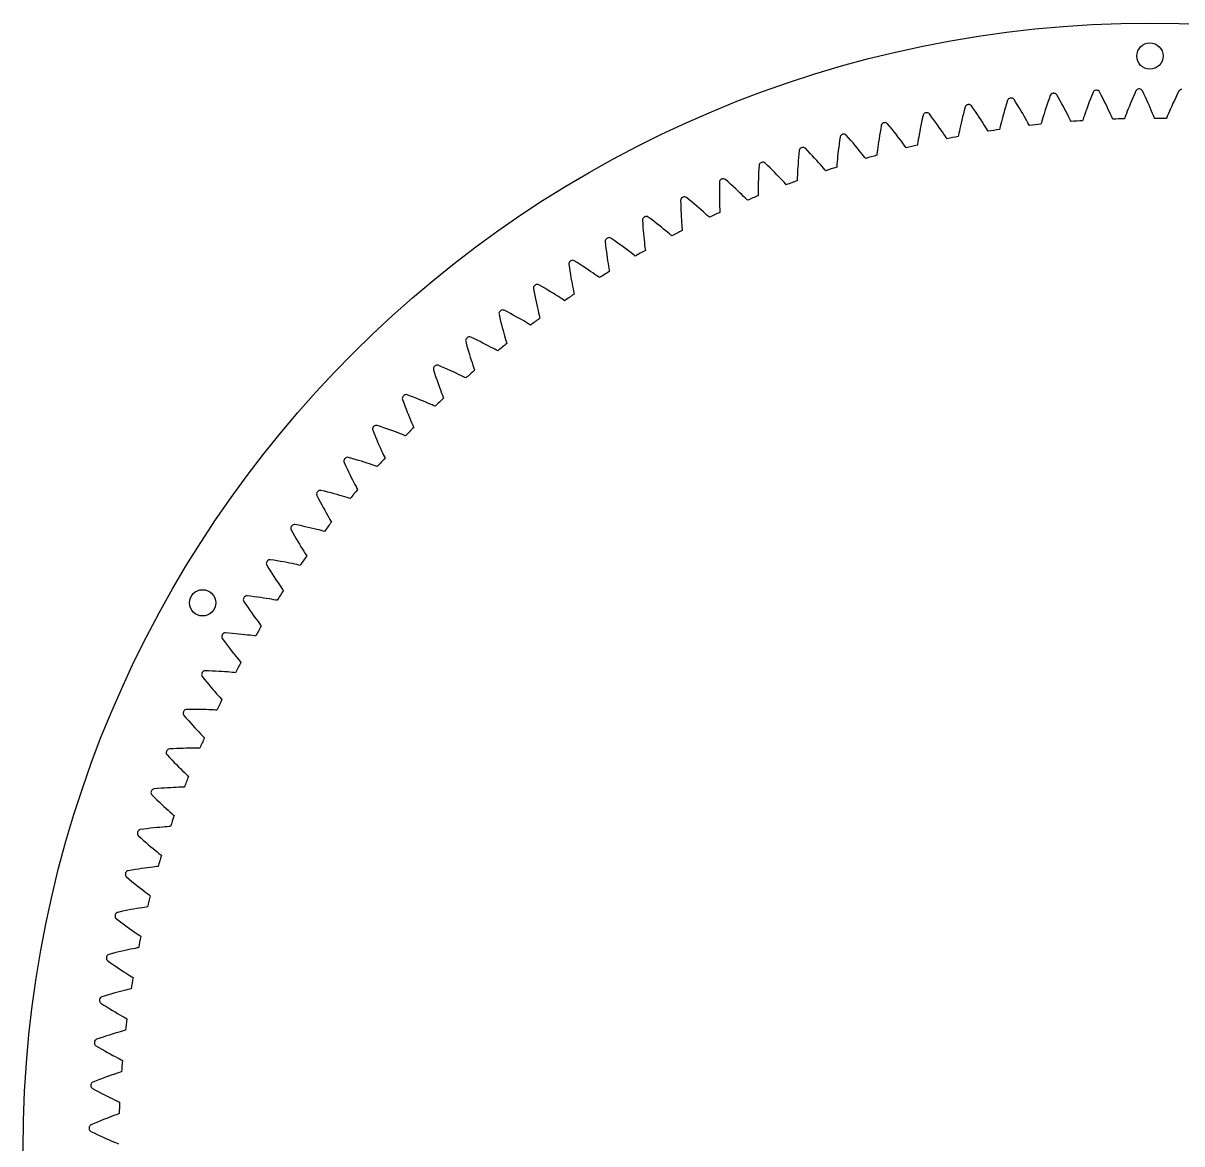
# Model space of a CAD drawing. Header units: millimetres. Extents: x -128 to 128, y -128 to 128.
# Drawn here: x -128.5 to 3.6, y 0.7 to 128.5 of the extents above; entities that cross this region are included whole.
import ezdxf

# ---------------------------------------------------------------- set-up
doc = ezdxf.new("R2010")
doc.units = ezdxf.units.MM

msp = doc.modelspace()

# ---------------------------------------------------------------- linework, layer by layer
at = {"layer": 'holes'}
for centre in [(0, 124.744929), (-108.032277, 62.372464)]:
    msp.add_circle(centre, 1.5, dxfattribs=at)
at = {"layer": 'outer'}
msp.add_circle((0, 0), 128.494929, dxfattribs=at)
at = {"layer": 'output_ring'}
for p, q in [((-11.368813, 120.253333), (-11.505277, 119.869291)), ((-10.430513, 119.96759), (-10.634379, 120.320505)), ((-6.486138, 120.615273), (-6.638053, 120.237076)), ((-5.560188, 120.29174), (-5.749585, 120.652626)), ((-5.379188, 119.941172), (-5.560188, 120.29174)), ((-1.759922, 120.407313), (-1.919285, 120.046394)), ((-1.592806, 120.779042), (-1.759922, 120.407313)), ((-0.680728, 120.41825), (-0.855344, 120.786516)), ((-0.514083, 120.060635), (-0.680728, 120.41825)), ((3.121099, 120.37972), (2.947241, 120.025556)), ((3.303143, 120.744371), (3.121099, 120.37972)), ((-21.070136, 118.937645), (-21.175049, 118.543813)), ((-20.111777, 118.728829), (-20.343554, 119.064074)), ((-16.468, 118.926975), (-16.575486, 118.562013)), ((-16.353597, 119.304561), (-16.468, 118.926975)), ((-16.23281, 119.693817), (-16.353597, 119.304561)), ((-15.2837, 119.446334), (-15.501701, 119.790698)), ((-15.074904, 119.111577), (-15.2837, 119.446334)), ((-14.876073, 118.787205), (-15.074904, 119.111577)), ((-11.757075, 119.136346), (-11.871784, 118.789431)), ((-11.634887, 119.496652), (-11.757075, 119.136346)), ((-11.505277, 119.869291), (-11.634887, 119.496652)), ((-10.235454, 119.624646), (-10.430513, 119.96759)), ((-10.049932, 119.292483), (-10.235454, 119.624646)), ((-9.874194, 118.972133), (-10.049932, 119.292483)), ((-9.708585, 118.664864), (-9.874194, 118.972133)), ((-7.048021, 119.172957), (-7.168518, 118.845357)), ((-6.919347, 119.514938), (-7.048021, 119.172957)), ((-6.782658, 119.869996), (-6.919347, 119.514938)), ((-6.638053, 120.237076), (-6.782658, 119.869996)), ((-5.207279, 119.601764), (-5.379188, 119.941172)), ((-5.044668, 119.274555), (-5.207279, 119.601764)), ((-4.891647, 118.960826), (-5.044668, 119.274555)), ((-4.748639, 118.662204), (-4.891647, 118.960826)), ((-2.346352, 119.038234), (-2.470949, 118.731473)), ((-2.212678, 119.360682), (-2.346352, 119.038234)), ((-2.070251, 119.697167), (-2.212678, 119.360682)), ((-1.919285, 120.046394), (-2.070251, 119.697167)), ((-0.356071, 119.714539), (-0.514083, 120.060635)), ((-0.206854, 119.38101), (-0.356071, 119.714539)), ((-0.066672, 119.061337), (-0.206854, 119.38101)), ((0.064117, 118.757164), (-0.066672, 119.061337)), ((2.479669, 119.035531), (2.342742, 118.734072)), ((2.6263, 119.352297), (2.479669, 119.035531)), ((2.782247, 119.682734), (2.6263, 119.352297)), ((2.947241, 120.025556), (2.782247, 119.682734)), ((-25.872843, 117.986058), (-25.961711, 117.588298)), ((-24.906809, 117.816252), (-25.151982, 118.141829)), ((-24.671588, 117.499503), (-24.906809, 117.816252)), ((-21.366663, 117.792883), (-21.452901, 117.437819)), ((-21.274056, 118.161901), (-21.366663, 117.792883)), ((-21.175049, 118.543813), (-21.274056, 118.161901)), ((-19.889585, 118.402807), (-20.111777, 118.728829)), ((-19.677773, 118.08676), (-19.889585, 118.402807)), ((-19.476669, 117.781695), (-19.677773, 118.08676)), ((-19.286719, 117.488846), (-19.476669, 117.781695)), ((-16.769612, 117.874453), (-16.856076, 117.554842)), ((-16.676042, 118.210735), (-16.769612, 117.874453)), ((-16.575486, 118.562013), (-16.676042, 118.210735)), ((-14.687497, 118.474241), (-14.876073, 118.787205)), ((-14.509572, 118.173934), (-14.687497, 118.474241)), ((-14.342849, 117.887874), (-14.509572, 118.173934)), ((-14.188135, 117.618162), (-14.342849, 117.887874)), ((-14.046661, 117.367761), (-14.188135, 117.618162)), ((-12.1695, 117.844128), (-12.252106, 117.568643)), ((-12.078251, 118.141373), (-12.1695, 117.844128)), ((-11.978906, 118.457217), (-12.078251, 118.141373)), ((-11.871784, 118.789431), (-11.978906, 118.457217)), ((-9.553592, 118.372282), (-9.708585, 118.664864)), ((-9.409935, 118.096521), (-9.553592, 118.372282)), ((-9.278725, 117.840593), (-9.409935, 118.096521)), ((-9.161847, 117.60918), (-9.278725, 117.840593)), ((-9.063091, 117.410998), (-9.161847, 117.60918)), ((-7.560485, 117.72297), (-7.630226, 117.512815)), ((-7.477504, 117.968585), (-7.560485, 117.72297)), ((-7.383801, 118.240495), (-7.477504, 117.968585)), ((-7.280581, 118.533798), (-7.383801, 118.240495)), ((-7.168518, 118.845357), (-7.280581, 118.533798)), ((-4.616275, 118.380848), (-4.748639, 118.662204)), ((-4.495544, 118.119813), (-4.616275, 118.380848)), ((-4.388141, 117.883853), (-4.495544, 118.119813)), ((-4.297497, 117.681832), (-4.388141, 117.883853)), ((-4.236184, 117.543619), (-4.297497, 117.681832)), ((-2.861683, 117.725497), (-2.914483, 117.583814)), ((-2.783483, 117.932654), (-2.861683, 117.725497)), ((-2.690616, 118.174704), (-2.783483, 117.932654)), ((-2.585971, 118.442593), (-2.690616, 118.174704)), ((-2.470949, 118.731473), (-2.585971, 118.442593)), ((0.18497, 118.470676), (0.064117, 118.757164)), ((0.295022, 118.204962), (0.18497, 118.470676)), ((0.392775, 117.964844), (0.295022, 118.204962)), ((0.475158, 117.759315), (0.392775, 117.964844)), ((0.530819, 117.618731), (0.475158, 117.759315)), ((1.911562, 117.744757), (1.853063, 117.605331)), ((1.998093, 117.948575), (1.911562, 117.744757)), ((2.100693, 118.186662), (1.998093, 117.948575)), ((2.216108, 118.450091), (2.100693, 118.186662)), ((2.342742, 118.734072), (2.216108, 118.450091)), ((-30.705717, 116.439586), (-30.77347, 116.050911)), ((-30.633042, 116.840621), (-30.705717, 116.439586)), ((-29.66092, 116.710103), (-29.919086, 117.025477)), ((-29.413056, 116.403147), (-29.66092, 116.710103)), ((-29.176344, 116.105291), (-29.413056, 116.403147)), ((-26.194513, 116.471953), (-26.260542, 116.129197)), ((-26.122735, 116.83022), (-26.194513, 116.471953)), ((-26.045159, 117.202688), (-26.122735, 116.83022)), ((-25.961711, 117.588298), (-26.045159, 117.202688)), ((-24.447142, 117.192299), (-24.671588, 117.499503)), ((-24.23384, 116.895634), (-24.447142, 117.192299)), ((-24.032178, 116.610724), (-24.23384, 116.895634)), ((-23.842837, 116.339105), (-24.032178, 116.610724)), ((-23.666788, 116.082808), (-23.842837, 116.339105)), ((-21.673084, 116.47151), (-21.733109, 116.190241)), ((-21.606207, 116.775169), (-21.673084, 116.47151)), ((-21.532766, 117.098021), (-21.606207, 116.775169)), ((-21.452901, 117.437819), (-21.532766, 117.098021)), ((-19.108541, 117.209777), (-19.286719, 117.488846)), ((-18.943023, 116.946556), (-19.108541, 117.209777)), ((-18.791518, 116.702095), (-18.943023, 116.946556)), ((-18.656283, 116.480907), (-18.791518, 116.702095)), ((-18.541801, 116.291374), (-18.656283, 116.480907)), ((-18.464175, 116.16162), (-18.541801, 116.291374)), ((-17.121888, 116.508896), (-17.157111, 116.361854)), ((-17.069396, 116.72401), (-17.121888, 116.508896)), ((-17.006579, 116.975537), (-17.069396, 116.72401)), ((-16.935204, 117.254143), (-17.006579, 116.975537)), ((-16.856076, 117.554842), (-16.935204, 117.254143)), ((-13.920501, 117.141275), (-14.046661, 117.367761)), ((-13.813794, 116.947258), (-13.920501, 117.141275)), ((-13.74149, 116.814464), (-13.813794, 116.947258)), ((-12.386232, 117.107059), (-12.427385, 116.961565)), ((-12.325066, 117.319868), (-12.386232, 117.107059)), ((-12.252106, 117.568643), (-12.325066, 117.319868)), ((-8.996227, 117.275383), (-9.063091, 117.410998)), ((-7.630226, 117.512815), (-7.677241, 117.369108)), ((-35.399274, 115.099564), (-35.451219, 114.708463)), ((-35.342911, 115.503215), (-35.399274, 115.099564)), ((-34.366298, 115.4122), (-34.637033, 115.716852)), ((-34.106198, 115.11554), (-34.366298, 115.4122)), ((-33.85761, 114.827523), (-34.106198, 115.11554)), ((-30.945172, 114.969573), (-30.992225, 114.641834)), ((-30.893087, 115.314723), (-30.945172, 114.969573)), ((-30.835888, 115.675605), (-30.893087, 115.314723)), ((-30.77347, 116.050911), (-30.835888, 115.675605)), ((-28.951195, 115.817514), (-29.176344, 116.105291)), ((-28.738153, 115.54101), (-28.951195, 115.817514)), ((-28.53796, 115.277288), (-28.738153, 115.54101)), ((-28.351669, 115.028336), (-28.53796, 115.277288)), ((-28.180864, 114.796947), (-28.351669, 115.028336)), ((-26.466173, 114.958255), (-26.501072, 114.739597)), ((-26.423932, 115.214044), (-26.466173, 114.958255)), ((-26.375355, 115.497514), (-26.423932, 115.214044)), ((-26.320838, 115.803634), (-26.375355, 115.497514)), ((-26.260542, 116.129197), (-26.320838, 115.803634)), ((-23.505501, 115.844687), (-23.666788, 116.082808)), ((-23.361413, 115.629162), (-23.505501, 115.844687)), ((-23.239344, 115.444423), (-23.361413, 115.629162)), ((-23.156523, 115.317922), (-23.239344, 115.444423)), ((-21.829413, 115.71931), (-21.858648, 115.570961)), ((-21.785682, 115.936374), (-21.829413, 115.71931)), ((-21.733109, 116.190241), (-21.785682, 115.936374)), ((-39.994711, 113.976037), (-40.03467, 113.570434)), ((-39.015212, 113.924675), (-39.298071, 114.218105)), ((-38.743304, 113.6388), (-39.015212, 113.924675)), ((-38.483248, 113.361093), (-38.743304, 113.6388)), ((-35.540905, 113.968032), (-35.578959, 113.621055)), ((-35.498377, 114.330936), (-35.540905, 113.968032)), ((-35.451219, 114.708463), (-35.498377, 114.330936)), ((-33.620984, 114.549106), (-33.85761, 114.827523)), ((-33.396911, 114.281463), (-33.620984, 114.549106)), ((-33.186195, 114.02607), (-33.396911, 114.281463)), ((-32.989968, 113.784872), (-33.186195, 114.02607)), ((-32.809926, 113.560595), (-32.989968, 113.784872)), ((-31.103181, 113.79126), (-31.12919, 113.571367)), ((-31.07134, 114.04855), (-31.103181, 113.79126)), ((-31.034291, 114.333757), (-31.07134, 114.04855)), ((-30.992225, 114.641834), (-31.034291, 114.333757)), ((-28.028161, 114.587438), (-28.180864, 114.796947)), ((-27.898705, 114.407798), (-28.028161, 114.587438)), ((-27.810826, 114.284757), (-27.898705, 114.407798)), ((-26.501072, 114.739597), (-26.524271, 114.590186)), ((-43.600025, 112.249972), (-43.894542, 112.531698)), ((-40.130328, 112.434092), (-40.15429, 112.085857)), ((-40.102543, 112.798421), (-40.130328, 112.434092)), ((-40.070723, 113.177549), (-40.102543, 112.798421)), ((-40.03467, 113.570434), (-40.070723, 113.177549)), ((-38.235533, 113.092494), (-38.483248, 113.361093)), ((-38.000798, 112.834152), (-38.235533, 113.092494)), ((-37.779905, 112.587508), (-38.000798, 112.834152)), ((-37.574065, 112.354461), (-37.779905, 112.587508)), ((-37.385082, 112.137664), (-37.574065, 112.354461)), ((-35.689087, 112.437306), (-35.706163, 112.21654)), ((-35.667699, 112.695676), (-35.689087, 112.437306)), ((-35.642238, 112.982149), (-35.667699, 112.695676)), ((-35.612692, 113.291678), (-35.642238, 112.982149)), ((-35.578959, 113.621055), (-35.612692, 113.291678)), ((-32.648858, 113.357447), (-32.809926, 113.560595)), ((-32.512229, 113.183201), (-32.648858, 113.357447)), ((-32.419435, 113.063822), (-32.512229, 113.183201)), ((-31.12919, 113.571367), (-31.146315, 113.421139)), ((-44.64082, 111.080578), (-44.653818, 110.715423)), ((-44.624391, 111.460684), (-44.64082, 111.080578)), ((-44.604289, 111.854708), (-44.624391, 111.460684)), ((-44.580801, 112.261597), (-44.604289, 111.854708)), ((-43.316754, 111.975351), (-43.600025, 112.249972)), ((-43.045658, 111.708411), (-43.316754, 111.975351)), ((-42.787261, 111.450072), (-43.045658, 111.708411)), ((-42.54225, 111.201454), (-42.787261, 111.450072)), ((-42.311543, 110.963965), (-42.54225, 111.201454)), ((-40.205455, 111.157642), (-40.216355, 110.898618)), ((-40.191625, 111.444912), (-40.205455, 111.157642)), ((-40.174647, 111.755384), (-40.191625, 111.444912)), ((-40.15429, 112.085857), (-40.174647, 111.755384)), ((-37.215913, 111.94121), (-37.385082, 112.137664)), ((-37.072335, 111.772644), (-37.215913, 111.94121)), ((-36.974779, 111.657124), (-37.072335, 111.772644)), ((-35.706163, 112.21654), (-35.717186, 112.065741)), ((-49.100623, 109.955205), (-49.104741, 109.56069)), ((-49.093644, 110.362712), (-49.100623, 109.955205)), ((-48.113202, 110.390842), (-48.418895, 110.660402)), ((-47.819035, 110.127927), (-48.113202, 110.390842)), ((-47.537344, 109.872192), (-47.819035, 110.127927)), ((-47.26869, 109.624537), (-47.537344, 109.872192)), ((-44.674977, 109.724571), (-44.677154, 109.436977)), ((-44.670595, 110.035477), (-44.674977, 109.724571)), ((-44.663648, 110.366503), (-44.670595, 110.035477)), ((-44.653818, 110.715423), (-44.663648, 110.366503)), ((-42.096427, 110.739451), (-42.311543, 110.963965)), ((-41.898813, 110.530491), (-42.096427, 110.739451)), ((-41.721822, 110.341054), (-41.898813, 110.530491)), ((-41.571531, 110.178445), (-41.721822, 110.341054)), ((-41.469374, 110.066973), (-41.571531, 110.178445)), ((-40.224471, 110.677342), (-40.229373, 110.526219)), ((-40.216355, 110.898618), (-40.224471, 110.677342)), ((-52.54733, 108.350341), (-52.863696, 108.607291)), ((-52.24275, 108.099563), (-52.54733, 108.350341)), ((-49.104741, 109.56069), (-49.105752, 109.180231)), ((-49.105752, 109.180231), (-49.103941, 108.814848)), ((-49.103941, 108.814848), (-49.099623, 108.465817)), ((-49.099623, 108.465817), (-49.093149, 108.134781)), ((-47.013804, 109.386053), (-47.26869, 109.624537)), ((-46.773663, 109.158109), (-47.013804, 109.386053)), ((-46.549625, 108.942497), (-46.773663, 109.158109)), ((-46.343706, 108.741717), (-46.549625, 108.942497)), ((-46.159183, 108.559608), (-46.343706, 108.741717)), ((-46.002425, 108.403223), (-46.159183, 108.559608)), ((-45.895835, 108.295983), (-46.002425, 108.403223)), ((-44.677154, 109.436977), (-44.677548, 109.177724)), ((-44.677548, 109.177724), (-44.67669, 108.9563)), ((-44.67669, 108.9563), (-44.675464, 108.805104)), ((-53.525826, 108.2825), (-53.516285, 107.875046)), ((-53.516285, 107.875046), (-53.504411, 107.480688)), ((-53.504411, 107.480688), (-53.490004, 107.1005)), ((-53.490004, 107.1005), (-53.473387, 106.735491)), ((-51.950926, 107.855454), (-52.24275, 108.099563)), ((-51.672457, 107.61889), (-51.950926, 107.855454)), ((-51.408116, 107.390931), (-51.672457, 107.61889)), ((-51.158934, 107.172906), (-51.408116, 107.390931)), ((-50.926342, 106.96655), (-51.158934, 107.172906)), ((-49.093149, 108.134781), (-49.084929, 107.823954)), ((-49.084929, 107.823954), (-49.075449, 107.536507)), ((-49.075449, 107.536507), (-49.065336, 107.277451)), ((-49.065336, 107.277451), (-49.055505, 107.056244)), ((-49.055505, 107.056244), (-49.048153, 106.905221)), ((-57.870066, 106.024381), (-57.844021, 105.617648)), ((-56.895123, 106.13182), (-57.221642, 106.375738)), ((-56.58063, 105.893591), (-56.895123, 106.13182)), ((-56.279153, 105.66151), (-56.58063, 105.893591)), ((-53.473387, 106.735491), (-53.454928, 106.386922)), ((-53.454928, 106.386922), (-53.435044, 106.05642)), ((-53.435044, 106.05642), (-53.414234, 105.746181)), ((-53.414234, 105.746181), (-53.393113, 105.459355)), ((-50.712455, 106.77428), (-50.926342, 106.96655)), ((-50.520704, 106.599799), (-50.712455, 106.77428)), ((-50.357738, 106.449895), (-50.520704, 106.599799)), ((-50.246889, 106.347063), (-50.357738, 106.449895)), ((-57.844021, 105.617648), (-57.816175, 105.224096)), ((-57.816175, 105.224096), (-57.786371, 104.844804)), ((-57.786371, 104.844804), (-57.754976, 104.480768)), ((-57.754976, 104.480768), (-57.722406, 104.133233)), ((-55.991326, 105.436425), (-56.279153, 105.66151)), ((-55.717964, 105.219366), (-55.991326, 105.436425)), ((-55.460151, 105.011618), (-55.717964, 105.219366)), ((-55.219388, 104.814858), (-55.460151, 105.011618)), ((-54.997885, 104.631414), (-55.219388, 104.814858)), ((-54.79922, 104.464847), (-54.997885, 104.631414)), ((-54.630312, 104.321671), (-54.79922, 104.464847)), ((-53.393113, 105.459355), (-53.372509, 105.200922)), ((-53.372509, 105.200922), (-53.353722, 104.980295)), ((-53.353722, 104.980295), (-53.340256, 104.829694)), ((-62.119225, 103.592065), (-62.076718, 103.186721)), ((-62.076718, 103.186721), (-62.032946, 102.79462)), ((-61.149437, 103.738925), (-61.485572, 103.969411)), ((-60.825548, 103.513637), (-61.149437, 103.738925)), ((-60.514914, 103.293964), (-60.825548, 103.513637)), ((-60.218201, 103.080728), (-60.514914, 103.293964)), ((-59.936267, 102.874926), (-60.218201, 103.080728)), ((-57.722406, 104.133233), (-57.689145, 103.803809)), ((-57.689145, 103.803809), (-57.655779, 103.494668)), ((-57.655779, 103.494668), (-57.623052, 103.208933)), ((-57.623052, 103.208933), (-57.591992, 102.951547)), ((-54.515387, 104.223415), (-54.630312, 104.321671)), ((-62.032946, 102.79462), (-61.987796, 102.416848)), ((-61.987796, 102.416848), (-61.941674, 102.054384)), ((-61.941674, 102.054384), (-61.895047, 101.708454)), ((-59.670247, 102.677796), (-59.936267, 102.874926)), ((-59.421708, 102.490955), (-59.670247, 102.677796)), ((-59.192953, 102.316638), (-59.421708, 102.490955)), ((-58.987701, 102.158259), (-59.192953, 102.316638)), ((-58.81313, 102.022045), (-58.987701, 102.158259)), ((-58.694317, 101.928528), (-58.81313, 102.022045)), ((-57.591992, 102.951547), (-57.564279, 102.731863)), ((-57.564279, 102.731863), (-57.544721, 102.581932)), ((-66.266322, 100.989546), (-66.207424, 100.586258)), ((-66.207424, 100.586258), (-66.147798, 100.196254)), ((-65.303283, 101.175588), (-65.648483, 101.392262)), ((-64.97053, 100.96361), (-65.303283, 101.175588)), ((-64.651248, 100.756706), (-64.97053, 100.96361)), ((-64.346138, 100.55567), (-64.651248, 100.756706)), ((-64.056095, 100.361462), (-64.346138, 100.55567)), ((-61.895047, 101.708454), (-61.848463, 101.380648)), ((-61.848463, 101.380648), (-61.802596, 101.073114)), ((-61.802596, 101.073114), (-61.758316, 100.78894)), ((-61.758316, 100.78894), (-61.716851, 100.533024)), ((-61.716851, 100.533024), (-61.680258, 100.314644)), ((-66.147798, 100.196254), (-66.087375, 99.820622)), ((-66.087375, 99.820622), (-66.026602, 99.460324)), ((-66.026602, 99.460324), (-65.965994, 99.116568)), ((-65.965994, 99.116568), (-65.906164, 98.790919)), ((-63.782305, 100.175275), (-64.056095, 100.361462)), ((-63.526398, 99.998659), (-63.782305, 100.175275)), ((-63.290767, 99.833756), (-63.526398, 99.998659)), ((-63.079265, 99.683825), (-63.290767, 99.833756)), ((-62.899317, 99.554798), (-63.079265, 99.683825)), ((-62.776813, 99.466172), (-62.899317, 99.554798)), ((-61.680258, 100.314644), (-61.65464, 100.165628)), ((-70.304544, 98.221103), (-70.229351, 97.820533)), ((-70.229351, 97.820533), (-70.153968, 97.433265)), ((-69.349836, 98.446019), (-69.703533, 98.648525)), ((-69.008766, 98.2477), (-69.349836, 98.446019)), ((-68.681361, 98.053905), (-69.008766, 98.2477)), ((-68.368354, 97.865399), (-68.681361, 98.053905)), ((-68.07068, 97.683105), (-68.368354, 97.865399)), ((-65.906164, 98.790919), (-65.847872, 98.485496)), ((-65.847872, 98.485496), (-65.792112, 98.20335)), ((-65.792112, 98.20335), (-65.74031, 97.949325)), ((-65.74031, 97.949325), (-65.694897, 97.732607)), ((-70.153968, 97.433265), (-70.078373, 97.06039)), ((-70.078373, 97.06039), (-70.003049, 96.702851)), ((-70.003049, 96.702851), (-69.928559, 96.361834)), ((-67.789569, 97.508167), (-68.07068, 97.683105)), ((-67.526715, 97.342067), (-67.789569, 97.508167)), ((-67.284594, 97.186848), (-67.526715, 97.342067)), ((-67.06719, 97.045611), (-67.284594, 97.186848)), ((-66.882161, 96.923983), (-67.06719, 97.045611)), ((-66.756166, 96.840394), (-66.882161, 96.923983)), ((-65.694897, 97.732607), (-65.663261, 97.584752)), ((-74.227256, 95.291282), (-74.135891, 94.894088)), ((-73.282447, 95.554703), (-73.64406, 95.74271)), ((-72.93362, 95.37037), (-73.282447, 95.554703)), ((-72.598631, 95.190002), (-72.93362, 95.37037)), ((-72.278242, 95.014336), (-72.598631, 95.190002)), ((-69.928559, 96.361834), (-69.855581, 96.038877)), ((-69.855581, 96.038877), (-69.78496, 95.736067)), ((-69.78496, 95.736067), (-69.717811, 95.456413)), ((-69.717811, 95.456413), (-69.655758, 95.204696)), ((-69.655758, 95.204696), (-69.601599, 94.989996)), ((-74.135891, 94.894088), (-74.044876, 94.510193)), ((-74.044876, 94.510193), (-73.954232, 94.140688)), ((-73.954232, 94.140688), (-73.86448, 93.786496)), ((-71.973424, 94.844255), (-72.278242, 95.014336)), ((-71.685455, 94.680852), (-71.973424, 94.844255)), ((-71.416085, 94.525541), (-71.685455, 94.680852)), ((-71.167873, 94.380262), (-71.416085, 94.525541)), ((-70.944924, 94.247952), (-71.167873, 94.380262)), ((-70.755118, 94.133922), (-70.944924, 94.247952)), ((-70.625839, 94.055508), (-70.755118, 94.133922)), ((-69.601599, 94.989996), (-69.563997, 94.843545)), ((-77.094655, 92.506392), (-77.46359, 92.679589)), ((-76.738644, 92.336346), (-77.094655, 92.506392)), ((-73.86448, 93.786496), (-73.776232, 93.448778)), ((-73.776232, 93.448778), (-73.690226, 93.129044)), ((-73.690226, 93.129044), (-73.607391, 92.829344)), ((-73.607391, 92.829344), (-73.528965, 92.552641)), ((-73.528965, 92.552641), (-73.456761, 92.303646)), ((-78.028013, 92.204898), (-77.920626, 91.811733)), ((-77.920626, 91.811733), (-77.814129, 91.431842)), ((-77.814129, 91.431842), (-77.708585, 91.066314)), ((-76.396621, 92.169702), (-76.738644, 92.336346)), ((-76.069376, 92.007164), (-76.396621, 92.169702)), ((-75.757916, 91.849576), (-76.069376, 92.007164)), ((-75.463561, 91.697978), (-75.757916, 91.849576)), ((-75.188119, 91.55371), (-75.463561, 91.697978)), ((-74.934223, 91.41861), (-75.188119, 91.55371)), ((-74.706096, 91.295443), (-74.934223, 91.41861)), ((-74.511825, 91.189199), (-74.706096, 91.295443)), ((-74.379473, 91.116088), (-74.511825, 91.189199)), ((-73.456761, 92.303646), (-73.393946, 92.091317)), ((-73.393946, 92.091317), (-73.35044, 91.946509)), ((-77.708585, 91.066314), (-77.604553, 90.71605)), ((-77.604553, 90.71605), (-77.502691, 90.382185)), ((-77.502691, 90.382185), (-77.403798, 90.066199)), ((-77.403798, 90.066199), (-77.308885, 89.770103)), ((-81.70057, 88.967021), (-81.577338, 88.578531)), ((-81.577338, 88.578531), (-81.455533, 88.203268)), ((-80.780197, 89.306092), (-81.155848, 89.464196)), ((-80.417588, 89.150614), (-80.780197, 89.306092)), ((-80.069092, 88.997968), (-80.417588, 89.150614)), ((-79.735529, 88.848825), (-80.069092, 88.997968)), ((-79.417938, 88.703988), (-79.735529, 88.848825)), ((-79.117682, 88.564443), (-79.417938, 88.703988)), ((-78.83662, 88.431457), (-79.117682, 88.564443)), ((-77.308885, 89.770103), (-77.21931, 89.496805)), ((-77.21931, 89.496805), (-77.137075, 89.25094)), ((-77.137075, 89.25094), (-77.065707, 89.041332)), ((-77.065707, 89.041332), (-77.016368, 88.898407)), ((-81.455533, 88.203268), (-81.335262, 87.842318)), ((-81.335262, 87.842318), (-81.217121, 87.496557)), ((-81.217121, 87.496557), (-81.101813, 87.167095)), ((-78.577457, 88.306757), (-78.83662, 88.431457)), ((-78.344525, 88.192936), (-78.577457, 88.306757)), ((-78.146108, 88.094652), (-78.344525, 88.192936)), ((-78.010903, 88.026965), (-78.146108, 88.094652)), ((-84.333017, 85.959063), (-84.714767, 86.101814)), ((-83.964405, 85.818408), (-84.333017, 85.959063)), ((-81.101813, 87.167095), (-80.990196, 86.855376)), ((-80.990196, 86.855376), (-80.883362, 86.56337)), ((-80.883362, 86.56337), (-80.782784, 86.293927)), ((-80.782784, 86.293927), (-80.690653, 86.051596)), ((-80.690653, 86.051596), (-80.610849, 85.845052)), ((-85.238893, 85.582972), (-85.100019, 85.199795)), ((-85.100019, 85.199795), (-84.963106, 84.829777)), ((-84.963106, 84.829777), (-84.828306, 84.473997)), ((-83.610009, 85.68001), (-83.964405, 85.818408)), ((-83.270676, 85.544507), (-83.610009, 85.68001)), ((-82.947477, 85.41266), (-83.270676, 85.544507)), ((-82.641812, 85.285398), (-82.947477, 85.41266)), ((-82.355591, 85.163911), (-82.641812, 85.285398)), ((-82.091588, 85.049816), (-82.355591, 85.163911)), ((-81.854235, 84.945529), (-82.091588, 85.049816)), ((-81.651998, 84.855366), (-81.854235, 84.945529)), ((-81.514161, 84.793214), (-81.651998, 84.855366)), ((-80.610849, 85.845052), (-80.555758, 85.704244)), ((-84.828306, 84.473997), (-84.69625, 84.133308)), ((-84.69625, 84.133308), (-84.567685, 83.808789)), ((-84.567685, 83.808789), (-84.443527, 83.50185)), ((-84.443527, 83.50185), (-84.324947, 83.214413)), ((-88.637169, 82.05831), (-88.48288, 81.681076)), ((-87.747278, 82.470804), (-88.134499, 82.597966)), ((-87.373269, 82.345202), (-87.747278, 82.470804)), ((-87.013556, 82.22128), (-87.373269, 82.345202)), ((-86.66901, 82.09964), (-87.013556, 82.22128)), ((-86.340733, 81.980999), (-86.66901, 82.09964)), ((-86.030162, 81.866229), (-86.340733, 81.980999)), ((-84.324947, 83.214413), (-84.213533, 82.949267)), ((-84.213533, 82.949267), (-84.111656, 82.71087)), ((-84.111656, 82.71087), (-84.023548, 82.507729)), ((-84.023548, 82.507729), (-83.962796, 82.369269)), ((-88.48288, 81.681076), (-88.331085, 81.31691)), ((-88.331085, 81.31691), (-88.181978, 80.966885)), ((-88.181978, 80.966885), (-88.036223, 80.631828)), ((-88.036223, 80.631828), (-87.894612, 80.312786)), ((-85.739253, 81.756441), (-86.030162, 81.866229)), ((-85.470843, 81.653138), (-85.739253, 81.756441)), ((-85.229459, 81.558556), (-85.470843, 81.653138)), ((-85.023734, 81.476663), (-85.229459, 81.558556)), ((-84.883491, 81.420148), (-85.023734, 81.476663)), ((-87.894612, 80.312786), (-87.758117, 80.011131)), ((-87.758117, 80.011131), (-87.627986, 79.728735)), ((-87.627986, 79.728735), (-87.505918, 79.468323)), ((-87.505918, 79.468323), (-87.394465, 79.234249)), ((-91.889814, 78.398827), (-91.720364, 78.028155)), ((-91.720364, 78.028155), (-91.553936, 77.67044)), ((-91.017371, 78.847045), (-91.409427, 78.95841)), ((-90.638579, 78.736703), (-91.017371, 78.847045)), ((-90.274139, 78.62746), (-90.638579, 78.736703)), ((-89.924947, 78.519884), (-90.274139, 78.62746)), ((-89.592132, 78.414644), (-89.924947, 78.519884)), ((-89.277165, 78.312554), (-89.592132, 78.414644)), ((-88.982045, 78.214645), (-89.277165, 78.312554)), ((-88.70967, 78.122305), (-88.982045, 78.214645)), ((-88.464651, 78.037583), (-88.70967, 78.122305)), ((-88.255776, 77.964094), (-88.464651, 78.037583)), ((-88.113358, 77.913309), (-88.255776, 77.964094)), ((-87.394465, 79.234249), (-87.298196, 79.034846)), ((-87.298196, 79.034846), (-87.231883, 78.898962)), ((-91.553936, 77.67044), (-91.390766, 77.326745)), ((-91.390766, 77.326745), (-91.231553, 76.99787)), ((-91.231553, 76.99787), (-91.077129, 76.684829)), ((-91.077129, 76.684829), (-90.928521, 76.388953)), ((-90.928521, 76.388953), (-90.787053, 76.112063)), ((-90.787053, 76.112063), (-90.654532, 75.856811)), ((-90.654532, 75.856811), (-90.533684, 75.627447)), ((-90.533684, 75.627447), (-90.429414, 75.432109)), ((-90.429414, 75.432109), (-90.357648, 75.299024)), ((-94.991485, 74.610534), (-94.807152, 74.247035)), ((-94.807152, 74.247035), (-94.626364, 73.896358)), ((-94.137922, 75.09374), (-94.53417, 75.189126)), ((-93.75497, 74.99884), (-94.137922, 75.09374)), ((-93.386402, 74.904456), (-93.75497, 74.99884)), ((-93.033138, 74.811119), (-93.386402, 74.904456)), ((-92.696331, 74.719453), (-93.033138, 74.811119)), ((-92.377485, 74.630211), (-92.696331, 74.719453)), ((-92.078641, 74.544343), (-92.377485, 74.630211)), ((-91.802746, 74.463117), (-92.078641, 74.544343)), ((-91.554495, 74.388394), (-91.802746, 74.463117)), ((-91.342814, 74.32343), (-91.554495, 74.388394)), ((-91.198455, 74.278459), (-91.342814, 74.32343)), ((-94.626364, 73.896358), (-94.4494, 73.559558)), ((-94.4494, 73.559558), (-94.27699, 73.237405)), ((-94.27699, 73.237405), (-94.110006, 72.93088)), ((-94.110006, 72.93088), (-93.94953, 72.641269)), ((-93.94953, 72.641269), (-93.796957, 72.37034)), ((-93.796957, 72.37034), (-93.654201, 72.120668)), ((-93.654201, 72.120668), (-93.524157, 71.896389)), ((-93.524157, 71.896389), (-93.412056, 71.705438)), ((-93.412056, 71.705438), (-93.334956, 71.57537)), ((-97.937084, 70.699657), (-97.738173, 70.343926)), ((-97.738173, 70.343926), (-97.543321, 70.000864)), ((-97.103806, 71.217057), (-97.503593, 71.296307)), ((-96.717322, 71.137754), (-97.103806, 71.217057)), ((-96.345232, 71.058384), (-96.717322, 71.137754)), ((-95.988475, 70.97944), (-96.345232, 71.058384)), ((-95.64823, 70.901499), (-95.988475, 70.97944)), ((-95.32603, 70.825252), (-95.64823, 70.901499)), ((-95.023951, 70.751565), (-95.32603, 70.825252)), ((-94.744991, 70.681586), (-95.023951, 70.751565)), ((-94.493916, 70.616985), (-94.744991, 70.681586)), ((-94.279776, 70.560653), (-94.493916, 70.616985)), ((-94.133713, 70.521569), (-94.279776, 70.560653)), ((-97.543321, 70.000864), (-97.352853, 69.671512)), ((-97.352853, 69.671512), (-97.167529, 69.356611)), ((-97.167529, 69.356611), (-96.988261, 69.057105)), ((-96.988261, 69.057105), (-96.81618, 68.774235)), ((-96.81618, 68.774235), (-96.652753, 68.509712)), ((-96.652753, 68.509712), (-96.499996, 68.26603)), ((-96.499996, 68.26603), (-96.360969, 68.047206)), ((-96.360969, 68.047206), (-96.241222, 67.860954)), ((-96.241222, 67.860954), (-96.158915, 67.734118)), ((-100.721774, 66.67262), (-100.508609, 66.325243)), ((-100.508609, 66.325243), (-100.300015, 65.990359)), ((-99.910147, 67.223365), (-100.312818, 67.286347)), ((-99.520767, 67.159789), (-99.910147, 67.223365)), ((-99.145767, 67.095564), (-99.520767, 67.159789)), ((-98.786103, 67.031142), (-99.145767, 67.095564)), ((-98.442979, 66.967053), (-98.786103, 67.031142)), ((-98.117954, 66.903926), (-98.442979, 66.967053)), ((-97.813137, 66.842542), (-98.117954, 66.903926)), ((-97.531571, 66.783926), (-97.813137, 66.842542)), ((-97.278083, 66.729552), (-97.531571, 66.783926)), ((-97.061837, 66.681946), (-97.278083, 66.729552)), ((-96.91431, 66.648812), (-97.061837, 66.681946)), ((-100.300015, 65.990359), (-100.096357, 65.668996)), ((-100.096357, 65.668996), (-99.898423, 65.361864)), ((-99.898423, 65.361864), (-99.707164, 65.069869)), ((-99.707164, 65.069869), (-99.523762, 64.794206)), ((-99.523762, 64.794206), (-99.349748, 64.536522)), ((-99.349748, 64.536522), (-99.187241, 64.299231)), ((-99.187241, 64.299231), (-99.039461, 64.086221)), ((-99.039461, 64.086221), (-98.912265, 63.904975)), ((-98.912265, 63.904975), (-98.824885, 63.781579)), ((-103.340977, 62.536041), (-103.11391, 62.197587)), ((-103.11391, 62.197587), (-102.891916, 61.871432)), ((-102.552337, 63.119224), (-102.957229, 63.165837)), ((-102.1607, 63.071481), (-102.552337, 63.119224)), ((-101.783405, 63.022505), (-102.1607, 63.071481)), ((-101.421426, 62.972712), (-101.783405, 63.022505)), ((-101.075987, 62.922581), (-101.421426, 62.972712)), ((-100.74867, 62.872678), (-101.075987, 62.922581)), ((-100.441616, 62.823697), (-100.74867, 62.872678)), ((-100.157906, 62.77654), (-100.441616, 62.823697)), ((-99.902423, 62.732484), (-100.157906, 62.77654)), ((-99.684425, 62.693679), (-99.902423, 62.732484)), ((-99.535676, 62.666552), (-99.684425, 62.693679)), ((-102.891916, 61.871432), (-102.675402, 61.558587)), ((-102.675402, 61.558587), (-102.465184, 61.259728)), ((-102.465184, 61.259728), (-102.262249, 60.975723)), ((-102.262249, 60.975723), (-102.067826, 60.707719)), ((-102.067826, 60.707719), (-101.883512, 60.4573)), ((-101.883512, 60.4573), (-101.711523, 60.226789)), ((-101.711523, 60.226789), (-101.555232, 60.019943)), ((-101.555232, 60.019943), (-101.420794, 59.844001)), ((-101.420794, 59.844001), (-101.328485, 59.724247)), ((-105.790392, 58.296715), (-105.549795, 57.967741)), ((-105.026034, 58.911379), (-105.432482, 58.941545)), ((-104.632784, 58.879546), (-105.026034, 58.911379)), ((-104.253813, 58.845901), (-104.632784, 58.879546)), ((-103.890115, 58.810818), (-104.253813, 58.845901)), ((-103.542928, 58.774728), (-103.890115, 58.810818)), ((-103.213857, 58.73813), (-103.542928, 58.774728)), ((-102.90507, 58.701633), (-103.213857, 58.73813)), ((-102.619682, 58.666012), (-102.90507, 58.701633)), ((-102.362624, 58.632345), (-102.619682, 58.666012)), ((-102.143232, 58.602408), (-102.362624, 58.632345)), ((-101.993506, 58.581331), (-102.143232, 58.602408)), ((-105.549795, 57.967741), (-105.314766, 57.65085)), ((-105.314766, 57.65085), (-105.085751, 57.347036)), ((-105.085751, 57.347036), (-104.863595, 57.056943)), ((-104.863595, 57.056943), (-104.649317, 56.781395)), ((-104.649317, 56.781395), (-104.444192, 56.52149)), ((-104.444192, 56.52149), (-104.249882, 56.278746)), ((-104.249882, 56.278746), (-104.068692, 56.055395)), ((-104.068692, 56.055395), (-103.904147, 55.855052)), ((-103.904147, 55.855052), (-103.76269, 55.684703)), ((-103.76269, 55.684703), (-103.665604, 55.568788)), ((-107.327172, 54.606743), (-107.73451, 54.620412)), ((-106.932956, 54.590873), (-107.327172, 54.606743)), ((-106.552933, 54.572613), (-106.932956, 54.590873)), ((-106.188111, 54.552298), (-106.552933, 54.572613)), ((-105.839747, 54.530307), (-106.188111, 54.552298)), ((-105.509464, 54.507075), (-105.839747, 54.530307)), ((-105.199451, 54.483122), (-105.509464, 54.507075)), ((-104.912854, 54.459096), (-105.199451, 54.483122)), ((-104.654643, 54.435874), (-104.912854, 54.459096)), ((-104.434218, 54.414852), (-104.654643, 54.435874)), ((-104.283761, 54.39986), (-104.434218, 54.414852)), ((-108.065993, 53.961607), (-107.812263, 53.642654)), ((-107.812263, 53.642654), (-107.564584, 53.335548)), ((-107.564584, 53.335548), (-107.323445, 53.041265)), ((-107.323445, 53.041265), (-107.089715, 52.760413)), ((-107.089715, 52.760413), (-106.864447, 52.493775)), ((-106.864447, 52.493775), (-106.648958, 52.242397)), ((-106.648958, 52.242397), (-106.44497, 52.007726)), ((-106.44497, 52.007726), (-106.254877, 51.791901)), ((-106.254877, 51.791901), (-106.082348, 51.598392)), ((-106.082348, 51.598392), (-105.934104, 51.433915)), ((-109.451973, 50.212388), (-109.85953, 50.209538)), ((-109.057437, 50.212507), (-109.451973, 50.212388)), ((-108.676987, 50.209662), (-109.057437, 50.212507)), ((-108.311641, 50.204149), (-108.676987, 50.209662)), ((-105.934104, 51.433915), (-105.8324, 51.32203)), ((-110.164043, 49.537841), (-109.897595, 49.229432)), ((-109.897595, 49.229432), (-109.637674, 48.932616)), ((-109.637674, 48.932616), (-109.384807, 48.648347)), ((-107.962672, 50.196294), (-108.311641, 50.204149)), ((-107.631719, 50.186466), (-107.962672, 50.196294)), ((-107.32099, 50.175096), (-107.631719, 50.186466)), ((-107.033655, 50.162704), (-107.32099, 50.175096)), ((-106.774714, 50.149966), (-107.033655, 50.162704)), ((-106.553619, 50.137893), (-106.774714, 50.149966)), ((-106.402678, 50.129011), (-106.553619, 50.137893)), ((-109.384807, 48.648347), (-109.139887, 48.377197)), ((-109.139887, 48.377197), (-108.903999, 48.119908)), ((-108.903999, 48.119908), (-108.678499, 47.877469)), ((-108.678499, 47.877469), (-108.465169, 47.651258)), ((-108.465169, 47.651258), (-108.266486, 47.443314)), ((-108.266486, 47.443314), (-108.086257, 47.256955)), ((-108.086257, 47.256955), (-107.931468, 47.098621)), ((-107.931468, 47.098621), (-107.825314, 46.990949)), ((-112.081093, 45.032684), (-111.802365, 44.735327)), ((-111.396945, 45.735534), (-111.804051, 45.71617)), ((-111.002737, 45.751641), (-111.396945, 45.735534)), ((-110.622485, 45.764217), (-111.002737, 45.751641)), ((-110.257216, 45.773515), (-110.622485, 45.764217)), ((-109.908215, 45.779808), (-110.257216, 45.773515)), ((-109.577135, 45.7834), (-109.908215, 45.779808)), ((-109.266201, 45.784632), (-109.577135, 45.7834)), ((-108.978599, 45.783894), (-109.266201, 45.784632)), ((-108.719356, 45.78166), (-108.978599, 45.783894)), ((-108.497952, 45.778558), (-108.719356, 45.78166)), ((-108.346775, 45.7758), (-108.497952, 45.778558)), ((-111.802365, 44.735327), (-111.530629, 44.449288)), ((-111.530629, 44.449288), (-111.26645, 44.1755)), ((-111.26645, 44.1755), (-111.010743, 43.914499)), ((-111.010743, 43.914499), (-110.764621, 43.66698)), ((-110.764621, 43.66698), (-110.529482, 43.433878)), ((-110.529482, 43.433878), (-110.307159, 43.216499)), ((-110.307159, 43.216499), (-110.100213, 43.016778)), ((-110.100213, 43.016778), (-109.912579, 42.837876)), ((-109.912579, 42.837876), (-109.751502, 42.685944)), ((-109.751502, 42.685944), (-109.641071, 42.582663)), ((-113.158891, 41.183536), (-113.564878, 41.14769)), ((-112.76566, 41.215606), (-113.158891, 41.183536)), ((-112.38623, 41.243582), (-112.76566, 41.215606)), ((-112.021638, 41.267674), (-112.38623, 41.243582)), ((-111.673178, 41.288106), (-112.021638, 41.267674)), ((-111.342516, 41.305112), (-111.673178, 41.288106)), ((-111.031888, 41.318944), (-111.342516, 41.305112)), ((-110.744492, 41.329862), (-111.031888, 41.318944)), ((-110.485371, 41.338136), (-110.744492, 41.329862)), ((-110.264024, 41.344009), (-110.485371, 41.338136)), ((-110.112859, 41.34738), (-110.264024, 41.344009)), ((-113.813994, 40.453539), (-113.523445, 40.167721)), ((-113.523445, 40.167721), (-113.24034, 39.892929)), ((-113.24034, 39.892929), (-112.965282, 39.630072)), ((-112.965282, 39.630072), (-112.699208, 39.379648)), ((-112.699208, 39.379648), (-112.443258, 39.142307)), ((-112.443258, 39.142307), (-112.198865, 38.918926)), ((-112.198865, 38.918926), (-111.967916, 38.710735)), ((-111.967916, 38.710735), (-111.753046, 38.519564)), ((-111.753046, 38.519564), (-111.558316, 38.348414)), ((-111.558316, 38.348414), (-111.391214, 38.203135)), ((-111.391214, 38.203135), (-111.276688, 38.104414)), ((-115.359899, 35.807928), (-115.058005, 35.53412)), ((-114.734918, 36.563875), (-115.139119, 36.511605)), ((-114.34331, 36.611854), (-114.734918, 36.563875)), ((-113.965325, 36.655184), (-114.34331, 36.611854)), ((-113.602009, 36.694031), (-113.965325, 36.655184)), ((-113.254663, 36.728567), (-113.602009, 36.694031)), ((-112.924962, 36.75896), (-113.254663, 36.728567)), ((-112.615149, 36.785369), (-112.924962, 36.75896)), ((-112.328432, 36.807925), (-112.615149, 36.785369)), ((-112.069859, 36.826693), (-112.328432, 36.807925)), ((-111.848932, 36.841531), (-112.069859, 36.826693)), ((-111.698028, 36.851025), (-111.848932, 36.841531)), ((-115.058005, 35.53412), (-114.763997, 35.271027)), ((-114.763997, 35.271027), (-114.478513, 35.019533)), ((-114.478513, 35.019533), (-114.202509, 34.780097)), ((-114.202509, 34.780097), (-113.93715, 34.553324)), ((-113.93715, 34.553324), (-113.683906, 34.340031)), ((-113.683906, 34.340031), (-113.444709, 34.141369)), ((-113.444709, 34.141369), (-113.222268, 33.959064)), ((-113.222268, 33.959064), (-113.020763, 33.795945)), ((-113.020763, 33.795945), (-112.84791, 33.657558)), ((-112.84791, 33.657558), (-112.729478, 33.563559)), ((-116.122435, 31.884139), (-116.524186, 31.815532)), ((-115.733094, 31.947949), (-116.122435, 31.884139)), ((-115.357175, 32.006561), (-115.733094, 31.947949)), ((-114.995731, 32.0601), (-115.357175, 32.006561)), ((-114.650071, 32.108684), (-114.995731, 32.0601)), ((-114.321872, 32.152414), (-114.650071, 32.108684)), ((-114.013384, 32.191356), (-114.321872, 32.152414)), ((-113.727817, 32.225513), (-114.013384, 32.191356)), ((-113.470217, 32.254744), (-113.727817, 32.225513)), ((-113.250072, 32.278523), (-113.470217, 32.254744)), ((-113.099678, 32.294125), (-113.250072, 32.278523)), ((-116.716268, 31.103485), (-116.403526, 30.842137)), ((-116.403526, 30.842137), (-116.099097, 30.591175)), ((-116.099097, 30.591175), (-115.803656, 30.351457)), ((-115.803656, 30.351457), (-115.518176, 30.123403)), ((-115.518176, 30.123403), (-115.243845, 29.90757)), ((-115.243845, 29.90757), (-114.982164, 29.704714)), ((-114.982164, 29.704714), (-114.735113, 29.51591)), ((-114.735113, 29.51591), (-114.505467, 29.342769)), ((-114.505467, 29.342769), (-114.297516, 29.18795)), ((-114.297516, 29.18795), (-114.119198, 29.056681)), ((-114.119198, 29.056681), (-113.997053, 28.967559)), ((-117.319164, 27.152017), (-117.717804, 27.067185)), ((-116.932728, 27.231553), (-117.319164, 27.152017)), ((-116.559493, 27.305351), (-116.932728, 27.231553)), ((-116.200517, 27.373494), (-116.559493, 27.305351)), ((-115.857109, 27.436047), (-116.200517, 27.373494)), ((-115.530952, 27.49304), (-115.857109, 27.436047)), ((-115.224296, 27.544452), (-115.530952, 27.49304)), ((-114.940347, 27.590154), (-115.224296, 27.544452)), ((-114.684144, 27.629801), (-114.940347, 27.590154)), ((-114.465143, 27.662482), (-114.684144, 27.629801)), ((-114.315505, 27.684166), (-114.465143, 27.662482)), ((-117.880872, 26.34794), (-117.557796, 26.09948)), ((-117.557796, 26.09948), (-117.243447, 25.861061)), ((-117.243447, 25.861061), (-116.938534, 25.633513)), ((-116.938534, 25.633513), (-116.644046, 25.417215)), ((-116.644046, 25.417215), (-116.361194, 25.212677)), ((-116.361194, 25.212677), (-116.091507, 25.020593)), ((-116.091507, 25.020593), (-115.837008, 24.841956)), ((-115.837008, 24.841956), (-115.600534, 24.678263)), ((-115.600534, 24.678263), (-115.38648, 24.531999)), ((-115.38648, 24.531999), (-115.202988, 24.408065)), ((-115.202988, 24.408065), (-115.077332, 24.323966)), ((-117.940242, 22.470416), (-118.323138, 22.375285)), ((-117.570305, 22.559279), (-117.940242, 22.470416)), ((-117.214385, 22.641914), (-117.570305, 22.559279)), ((-116.873795, 22.718331), (-117.214385, 22.641914)), ((-116.550215, 22.788496), (-116.873795, 22.718331)), ((-116.245894, 22.852293), (-116.550215, 22.788496)), ((-115.964031, 22.909464), (-116.245894, 22.852293)), ((-115.709644, 22.959462), (-115.964031, 22.909464)), ((-115.492149, 23.000991), (-115.709644, 22.959462)), ((-115.343511, 23.028721), (-115.492149, 23.000991)), ((-118.851799, 21.549104), (-118.518919, 21.313941)), ((-118.323138, 22.375285), (-118.718013, 22.274367)), ((-118.518919, 21.313941), (-118.195166, 21.088458)), ((-118.195166, 21.088458), (-117.881282, 20.873453)), ((-117.881282, 20.873453), (-117.57827, 20.669268)), ((-117.57827, 20.669268), (-117.287361, 20.47636)), ((-117.287361, 20.47636), (-117.010112, 20.295363)), ((-117.010112, 20.295363), (-116.748583, 20.127186)), ((-116.748583, 20.127186), (-116.505669, 19.973212)), ((-116.505669, 19.973212), (-116.285863, 19.835742)), ((-116.285863, 19.835742), (-116.097499, 19.719346)), ((-116.097499, 19.719346), (-115.968539, 19.640408)), ((-119.132707, 17.56179), (-119.523168, 17.444953)), ((-118.753981, 17.67236), (-119.132707, 17.56179)), ((-118.387949, 17.776142), (-118.753981, 17.67236)), ((-118.03567, 17.873133), (-118.387949, 17.776142)), ((-117.698456, 17.96329), (-118.03567, 17.873133)), ((-117.377986, 18.046511), (-117.698456, 17.96329)), ((-117.076501, 18.122588), (-117.377986, 18.046511)), ((-116.797186, 18.191135), (-117.076501, 18.122588)), ((-116.545035, 18.2514), (-116.797186, 18.191135)), ((-116.3294, 18.30171), (-116.545035, 18.2514)), ((-116.182009, 18.335441), (-116.3294, 18.30171)), ((-119.627452, 16.714864), (-119.285316, 16.493384)), ((-119.285316, 16.493384), (-118.952691, 16.281206)), ((-118.952691, 16.281206), (-118.630351, 16.079098)), ((-118.630351, 16.079098), (-118.319314, 15.887361)), ((-118.319314, 15.887361), (-118.020826, 15.706401)), ((-118.020826, 15.706401), (-117.73647, 15.536788)), ((-117.73647, 15.536788), (-117.46834, 15.379348)), ((-117.46834, 15.379348), (-117.219385, 15.235344)), ((-117.219385, 15.235344), (-116.99419, 15.106895)), ((-116.99419, 15.106895), (-116.801263, 14.998228)), ((-116.801263, 14.998228), (-116.66921, 14.924581)), ((-118.012906, 13.274875), (-118.32974, 13.178735)), ((-117.714751, 13.363107), (-118.012906, 13.274875)), ((-117.438443, 13.442917), (-117.714751, 13.363107)), ((-117.188942, 13.513352), (-117.438443, 13.442917)), ((-116.975523, 13.572359), (-117.188942, 13.513352)), ((-116.82962, 13.612035), (-116.975523, 13.572359)), ((-119.746541, 12.719441), (-120.131946, 12.586876)), ((-119.372608, 12.845268), (-119.746541, 12.719441)), ((-119.011082, 12.963799), (-119.372608, 12.845268)), ((-118.663023, 13.074986), (-119.011082, 12.963799)), ((-118.32974, 13.178735), (-118.663023, 13.074986)), ((-120.206558, 11.853161), (-119.855727, 11.645728)), ((-119.855727, 11.645728), (-119.514777, 11.447204)), ((-119.514777, 11.447204), (-119.184512, 11.258326)), ((-119.184512, 11.258326), (-118.865959, 11.079351)), ((-118.865959, 11.079351), (-118.560383, 10.910636)), ((-118.560383, 10.910636), (-118.269387, 10.752686)), ((-118.269387, 10.752686), (-117.995097, 10.606242)), ((-117.995097, 10.606242), (-117.740511, 10.472445)), ((-117.740511, 10.472445), (-117.510295, 10.353228)), ((-117.510295, 10.353228), (-117.313123, 10.252468)), ((-117.313123, 10.252468), (-117.178193, 10.184234)), ((-119.795105, 7.997072), (-120.163632, 7.856194)), ((-119.43868, 8.130156), (-119.795105, 7.997072)), ((-119.095413, 8.255357), (-119.43868, 8.130156)), ((-118.766608, 8.372528), (-119.095413, 8.255357)), ((-118.45393, 8.481428), (-118.766608, 8.372528)), ((-118.159596, 8.581671), (-118.45393, 8.481428)), ((-117.88675, 8.672613), (-118.159596, 8.581671)), ((-117.640307, 8.753101), (-117.88675, 8.672613)), ((-117.429456, 8.820708), (-117.640307, 8.753101)), ((-117.28528, 8.866265), (-117.429456, 8.820708)), ((-120.588164, 6.971983), (-120.229216, 6.778939)), ((-120.163632, 7.856194), (-120.543348, 7.70812)), ((-120.229216, 6.778939), (-119.8805, 6.594395)), ((-119.8805, 6.594395), (-119.542852, 6.419056)), ((-119.542852, 6.419056), (-119.217308, 6.253137)), ((-119.217308, 6.253137), (-118.905146, 6.096944)), ((-118.905146, 6.096944), (-118.607988, 5.950917)), ((-118.607988, 5.950917), (-118.327988, 5.815709)), ((-118.327988, 5.815709), (-118.068189, 5.692339)), ((-118.068189, 5.692339), (-117.833331, 5.58255)), ((-117.833331, 5.58255), (-117.632238, 5.489863)), ((-117.632238, 5.489863), (-117.494654, 5.427153)), ((-117.89839, 3.978469), (-118.141369, 3.88806)), ((-117.690452, 4.054565), (-117.89839, 3.978469)), ((-117.548241, 4.105927), (-117.690452, 4.054565)), ((-120.383295, 2.980039), (-120.756698, 2.816698)), ((-120.02078, 3.135736), (-120.383295, 2.980039)), ((-119.67004, 3.283155), (-120.02078, 3.135736)), ((-119.332129, 3.422165), (-119.67004, 3.283155)), ((-119.008343, 3.552564), (-119.332129, 3.422165)), ((-118.700335, 3.674047), (-119.008343, 3.552564)), ((-118.410305, 3.786135), (-118.700335, 3.674047)), ((-118.141369, 3.88806), (-118.410305, 3.786135)), ((-120.771645, 2.079351), (-120.405168, 1.901011)), ((-120.405168, 1.901011), (-120.04926, 1.730751)), ((-120.04926, 1.730751), (-119.704783, 1.569239)), ((-119.704783, 1.569239), (-119.372783, 1.41665)), ((-119.372783, 1.41665), (-119.054548, 1.273236)), ((-119.054548, 1.273236), (-118.751716, 1.139371)), ((-118.751716, 1.139371), (-118.466467, 1.015621)), ((-118.466467, 1.015621), (-118.201882, 0.902881)), ((-118.201882, 0.902881), (-117.962767, 0.8027)), ((-117.962767, 0.8027), (-117.758083, 0.718239)), ((-117.758083, 0.718239), (-117.61807, 0.661156))]:
    msp.add_line(p, q, dxfattribs=at)
for centre, radius, start, end in [((-11.030764, 120.129548), 0.36, 95.24641, 159.888554), ((0, 0), 120.994929, 95.205203, 95.24641), ((-10.944364, 120.13745), 0.36, 30.563059, 95.205203), ((-6.153383, 120.47789), 0.36, 92.923829, 157.565973), ((0, 0), 120.994929, 92.882622, 92.923829), ((-6.066734, 120.482284), 0.36, 28.240478, 92.882622), ((-1.265892, 120.628287), 0.36, 90.601249, 155.243392), ((0, 0), 120.994929, 90.560042, 90.601249), ((-1.179136, 120.629166), 0.36, 25.917898, 90.560042), ((3.623679, 120.580492), 0.36, 88.278668, 152.920812), ((-20.723172, 118.841643), 0.36, 99.891571, 164.533715), ((0, 0), 120.994929, 99.850364, 99.891571), ((-20.637696, 118.856516), 0.36, 35.20822, 99.850364), ((-15.890022, 119.583833), 0.36, 97.568991, 162.211134), ((0, 0), 120.994929, 97.527784, 97.568991), ((-15.804013, 119.595231), 0.36, 32.88564, 97.527784), ((-25.522274, 117.904196), 0.36, 102.214152, 166.856296), ((0, 0), 120.994929, 102.172945, 102.214152), ((-25.437472, 117.922521), 0.36, 37.530801, 102.172945), ((0, 0), 117.619929, 89.097286, 89.741423), ((-30.279444, 116.773033), 0.36, 104.536732, 169.178876), ((0, 0), 120.994929, 104.495526, 104.536732), ((-30.195453, 116.79478), 0.36, 39.853382, 104.495526), ((0, 0), 117.619929, 98.387609, 99.031746), ((0, 0), 117.619929, 96.065028, 96.709165), ((0, 0), 117.619929, 93.742448, 94.386584), ((0, 0), 117.619929, 91.419867, 92.064004), ((-34.986864, 115.450012), 0.36, 106.859313, 171.501457), ((0, 0), 120.994929, 106.818106, 106.859313), ((-34.903824, 115.475145), 0.36, 42.175962, 106.818106), ((0, 0), 117.619929, 100.71019, 101.354326), ((-39.636801, 113.937307), 0.36, 109.181894, 173.824038), ((0, 0), 120.994929, 109.140687, 109.181894), ((-39.554847, 113.965785), 0.36, 44.498543, 109.140687), ((0, 0), 117.619929, 103.03277, 103.676907), ((-44.221614, 112.237404), 0.36, 111.504474, 176.146618), ((0, 0), 120.994929, 111.463268, 111.504474), ((-44.140882, 112.269179), 0.36, 46.821124, 111.463268), ((0, 0), 117.619929, 105.355351, 105.999488), ((0, 0), 117.619929, 107.677932, 108.322068), ((-48.733772, 110.353094), 0.36, 113.827055, 178.469199), ((0, 0), 120.994929, 113.785848, 113.827055), ((-48.654394, 110.388115), 0.36, 49.143704, 113.785848), ((0, 0), 117.619929, 110.000512, 110.644649), ((-53.16586, 108.287475), 0.36, 116.149636, 180.79178), ((0, 0), 120.994929, 116.108429, 116.149636), ((-53.087967, 108.325684), 0.36, 51.466285, 116.108429), ((0, 0), 117.619929, 112.323093, 112.96723), ((-57.510597, 106.04394), 0.36, 118.472216, 183.11436), ((0, 0), 120.994929, 118.431009, 118.472216), ((-57.434316, 106.085274), 0.36, 53.788866, 118.431009), ((0, 0), 117.619929, 114.645674, 115.28981), ((0, 0), 117.619929, 116.968254, 117.612391), ((-61.760844, 103.626175), 0.36, 120.794797, 185.436941), ((0, 0), 120.994929, 120.75359, 120.794797), ((-61.686301, 103.670566), 0.36, 56.111446, 120.75359), ((0, 0), 117.619929, 119.290835, 119.934972), ((-65.909619, 101.038152), 0.36, 123.117378, 187.759522), ((0, 0), 120.994929, 123.076171, 123.117378), ((-65.836935, 101.085528), 0.36, 58.434027, 123.076171), ((0, 0), 117.619929, 121.613416, 122.257552), ((-69.950104, 98.284124), 0.36, 125.439958, 190.082102), ((0, 0), 120.994929, 125.398751, 125.439958), ((-69.8794, 98.334406), 0.36, 60.756608, 125.398751), ((0, 0), 117.619929, 123.935996, 124.580133), ((-73.875661, 95.368615), 0.36, 127.762539, 192.404683), ((0, 0), 120.994929, 127.721332, 127.762539), ((-73.807053, 95.421722), 0.36, 63.079188, 127.721332), ((0, 0), 117.619929, 126.258577, 126.902714), ((-77.67984, 92.296416), 0.36, 130.08512, 194.727263), ((0, 0), 120.994929, 130.043913, 130.08512), ((-77.613441, 92.352259), 0.36, 65.401769, 130.043913), ((0, 0), 117.619929, 128.581157, 129.225294), ((-81.356392, 89.072574), 0.36, 132.4077, 197.049844), ((0, 0), 120.994929, 132.366493, 132.4077), ((-81.29231, 89.131062), 0.36, 67.724349, 132.366493), ((0, 0), 117.619929, 130.903738, 131.547875), ((-84.899275, 85.702386), 0.36, 134.730281, 199.372425), ((0, 0), 120.994929, 134.689074, 134.730281), ((-84.837617, 85.763423), 0.36, 70.04693, 134.689074), ((0, 0), 117.619929, 133.226319, 133.870455), ((-88.30267, 82.19139), 0.36, 137.052862, 201.695005), ((0, 0), 120.994929, 137.011655, 137.052862), ((-88.243535, 82.254875), 0.36, 72.369511, 137.011655), ((0, 0), 117.619929, 135.548899, 136.193036), ((-91.560983, 78.545353), 0.36, 139.375442, 204.017586), ((0, 0), 120.994929, 139.334235, 139.375442), ((-91.504469, 78.611183), 0.36, 74.692091, 139.334235), ((0, 0), 117.619929, 137.87148, 138.515617), ((-94.668861, 74.770266), 0.36, 141.698023, 206.340167), ((0, 0), 120.994929, 141.656816, 141.698023), ((-94.615062, 74.838332), 0.36, 77.014672, 141.656816), ((0, 0), 117.619929, 140.194061, 140.838197), ((0, 0), 117.619929, 142.516641, 143.160778), ((-97.621199, 70.872332), 0.36, 144.020603, 208.662747), ((0, 0), 120.994929, 143.979397, 144.020603), ((-97.570203, 70.942523), 0.36, 79.337253, 143.979397), ((0, 0), 117.619929, 144.839222, 145.483359), ((-100.413146, 66.857955), 0.36, 146.343184, 210.985328), ((0, 0), 120.994929, 146.301977, 146.343184), ((-100.365036, 66.930155), 0.36, 81.659833, 146.301977), ((0, 0), 117.619929, 147.161803, 147.805939), ((-103.040114, 62.73373), 0.36, 148.665765, 213.307909), ((0, 0), 120.994929, 148.624558, 148.665765), ((-102.994969, 62.80782), 0.36, 83.982414, 148.624558), ((0, 0), 117.619929, 149.484383, 150.12852), ((-105.497787, 58.506435), 0.36, 150.988345, 215.630489), ((0, 0), 120.994929, 150.947138, 150.988345), ((-105.455682, 58.582293), 0.36, 86.304995, 150.947138), ((0, 0), 117.619929, 151.806964, 152.451101), ((-107.782128, 54.183013), 0.36, 153.310926, 217.95307), ((0, 0), 120.994929, 153.269719, 153.310926), ((-107.743132, 54.260515), 0.36, 88.627575, 153.269719), ((-109.85356, 49.849588), 0.36, 90.950156, 155.5923), ((0, 0), 117.619929, 154.129545, 154.773681), ((-109.889383, 49.770568), 0.36, 155.633507, 220.275651), ((0, 0), 120.994929, 155.5923, 155.633507), ((0, 0), 117.619929, 156.452125, 157.096262), ((-111.81609, 45.276351), 0.36, 157.956087, 222.598231), ((0, 0), 120.994929, 157.91488, 157.956087), ((-111.783499, 45.356757), 0.36, 93.272737, 157.91488), ((0, 0), 117.619929, 158.774706, 159.418843), ((-113.529778, 40.789406), 0.36, 95.595317, 160.237461), ((-113.559084, 40.707745), 0.36, 160.278668, 224.920812), ((0, 0), 120.994929, 160.237461, 160.278668), ((0, 0), 117.619929, 161.097286, 161.741423), ((-115.1155, 36.072256), 0.36, 162.601249, 227.243392), ((0, 0), 120.994929, 162.560042, 162.601249), ((-115.089527, 36.155037), 0.36, 97.917898, 162.560042), ((0, 0), 117.619929, 163.419867, 164.064004), ((-116.460185, 31.461266), 0.36, 100.240478, 164.882622), ((-116.482782, 31.3775), 0.36, 164.923829, 229.565973), ((0, 0), 120.994929, 164.882622, 164.923829), ((0, 0), 117.619929, 165.742448, 166.386584), ((-117.658683, 26.631192), 0.36, 167.24641, 231.888554), ((0, 0), 120.994929, 167.205203, 167.24641), ((-117.639499, 26.715805), 0.36, 102.563059, 167.205203), ((0, 0), 117.619929, 168.065028, 168.709165), ((-118.641271, 21.841128), 0.36, 169.568991, 234.211134), ((0, 0), 120.994929, 169.527784, 169.568991), ((-118.625532, 21.926449), 0.36, 104.88564, 169.527784), ((0, 0), 117.619929, 170.387609, 171.031746), ((-119.416663, 17.101068), 0.36, 107.20822, 171.850364), ((-119.428931, 17.015179), 0.36, 171.891571, 236.533715), ((0, 0), 120.994929, 171.850364, 171.891571), ((0, 0), 117.619929, 172.71019, 173.354326), ((-120.020371, 12.161275), 0.36, 174.214152, 238.856296), ((0, 0), 120.994929, 174.172945, 174.214152), ((-120.011593, 12.24759), 0.36, 109.530801, 174.172945), ((0, 0), 117.619929, 175.03277, 175.676907), ((-120.414617, 7.28739), 0.36, 176.536732, 241.178876), ((0, 0), 120.994929, 176.495526, 176.536732), ((-120.409345, 7.373989), 0.36, 111.853382, 176.495526), ((0, 0), 117.619929, 177.355351, 177.999488), ((-120.609264, 2.488273), 0.36, 114.175962, 178.818106), ((-120.611022, 2.401531), 0.36, 178.859313, 243.501457), ((0, 0), 120.994929, 178.818106, 178.859313)]:
    msp.add_arc(centre, radius, start, end, dxfattribs=at)

doc.saveas('drawing.dxf')
